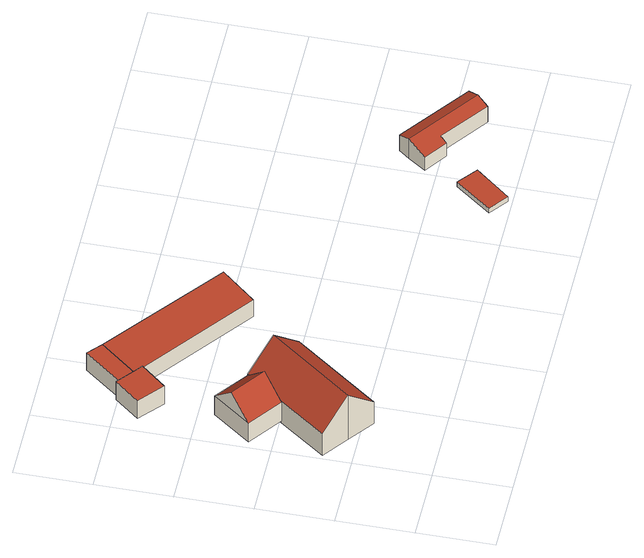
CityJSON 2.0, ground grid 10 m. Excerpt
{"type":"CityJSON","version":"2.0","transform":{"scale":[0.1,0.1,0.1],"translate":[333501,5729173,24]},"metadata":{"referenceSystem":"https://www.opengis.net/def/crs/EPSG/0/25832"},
"CityObjects":{
"building1":{"type":"Building","attributes":{"Geometrietyp2DReferenz":"3000","Gemeindeschluessel":"05170048","function":"31001_2723","roofType":"3100","measuredHeight":6.25},"address":[{"country":"Germany","locality":"Wesel","thoroughfareNumber":"32","thoroughfareName":"Heideweg"}],"geometry":[{"type":"Solid","lod":"2","boundaries":[[[[0,1,2,3]],[[4,5,1,0]],[[6,7,5,4]],[[3,2,7,6]],[[0,8,4]],[[6,9,3]],[[3,9,8,0]],[[4,8,9,6]],[[1,5,7,2]]]],"semantics":{"surfaces":[{"type":"WallSurface"},{"type":"RoofSurface"},{"type":"GroundSurface"}],"values":[[0,0,0,0,0,0,1,1,2]]}}]},
"building2":{"type":"Building","attributes":{"Geometrietyp2DReferenz":"3000","Gemeindeschluessel":"05170048","function":"31001_1010","roofType":"3100","measuredHeight":7.62},"address":[{"country":"Germany","locality":"Wesel","thoroughfareNumber":"32","thoroughfareName":"Heideweg"}],"geometry":[{"type":"Solid","lod":"2","boundaries":[[[[10,11,12,13]],[[14,15,11,10]],[[16,17,15,14]],[[18,19,17,16]],[[20,21,19,18]],[[22,23,21,20]],[[13,12,23,22]],[[16,14,10,13,18]],[[22,20,18,13]],[[11,15,17,19,21,23,12]]]],"semantics":{"surfaces":[{"type":"WallSurface"},{"type":"RoofSurface"},{"type":"GroundSurface"}],"values":[[0,0,0,0,0,0,0,1,1,2]]}}]},
"building3":{"type":"Building","attributes":{"Geometrietyp2DReferenz":"3000","Gemeindeschluessel":"05170048","function":"51009_1610","roofType":"1000","measuredHeight":3.14},"geometry":[{"type":"Solid","lod":"2","boundaries":[[[[24,25,26,27]],[[28,29,25,24]],[[30,31,29,28]],[[32,33,31,30]],[[27,26,33,32]],[[30,28,24,27,32]],[[25,29,31,33,26]]]],"semantics":{"surfaces":[{"type":"WallSurface"},{"type":"RoofSurface"},{"type":"GroundSurface"}],"values":[[0,0,0,0,0,1,2]]}}]},
"building4":{"type":"Building","attributes":{"Geometrietyp2DReferenz":"3000","Gemeindeschluessel":"05170048","function":"31001_2723","roofType":"1000","measuredHeight":2.98},"address":[{"country":"Germany","locality":"Wesel","thoroughfareNumber":"32","thoroughfareName":"Heideweg"}],"geometry":[{"type":"Solid","lod":"2","boundaries":[[[[34,35,36,37]],[[38,39,35,34]],[[40,41,39,38]],[[37,36,41,40]],[[38,34,37,40]],[[35,39,41,36]]]],"semantics":{"surfaces":[{"type":"WallSurface"},{"type":"RoofSurface"},{"type":"GroundSurface"}],"values":[[0,0,0,0,1,2]]}}]},
"building5":{"type":"Building","attributes":{"Geometrietyp2DReferenz":"3000","Gemeindeschluessel":"05170048","function":"51009_1610","roofType":"1000","measuredHeight":2.93},"geometry":[{"type":"Solid","lod":"2","boundaries":[[[[42,43,44,34]],[[45,46,43,42]],[[47,48,46,45]],[[38,49,48,47]],[[34,44,49,38]],[[47,45,42,34,38]],[[43,46,48,49,44]]]],"semantics":{"surfaces":[{"type":"WallSurface"},{"type":"RoofSurface"},{"type":"GroundSurface"}],"values":[[0,0,0,0,0,1,2]]}}]},
"building6":{"type":"Building","attributes":{"Geometrietyp2DReferenz":"3000","Gemeindeschluessel":"05170048","function":"31001_2740","roofType":"9999","measuredHeight":0.799},"address":[{"country":"Germany","locality":"Wesel","thoroughfareNumber":"30","thoroughfareName":"Heideweg"}],"geometry":[{"type":"Solid","lod":"2","boundaries":[[[[50,51,52,53]],[[51,54,55,52]],[[50,56,54,51]],[[53,57,56,50]],[[52,55,57,53]],[[54,56,57,55]]]],"semantics":{"surfaces":[{"type":"RoofSurface"},{"type":"WallSurface"},{"type":"GroundSurface"}],"values":[[0,1,1,1,1,2]]}}]},
"building7":{"type":"Building","attributes":{"Geometrietyp2DReferenz":"3000","Gemeindeschluessel":"05170048","function":"31001_2723","roofType":"3100","measuredHeight":3.38},"address":[{"country":"Germany","locality":"Wesel","thoroughfareNumber":"30","thoroughfareName":"Heideweg"}],"geometry":[{"type":"Solid","lod":"2","boundaries":[[[[58,59,60,61]],[[62,63,59,58]],[[64,65,63,62]],[[66,67,65,64]],[[68,69,67,66]],[[70,71,69,68]],[[72,73,71,70]],[[61,60,73,72]],[[58,61,72,70,68,62]],[[66,64,62,68]],[[59,63,65,67,69,71,73,60]]]],"semantics":{"surfaces":[{"type":"WallSurface"},{"type":"RoofSurface"},{"type":"GroundSurface"}],"values":[[0,0,0,0,0,0,0,0,1,1,2]]}}]}
},
"vertices":[
[82,247,50],[82,247,18],[39,279,18],[39,279,50],[45,197,50],[45,197,18],[2,229,50],[2,229,18],[64,222,80],[21,254,80],
[1,137,52],[1,137,15],[34,112,15],[34,112,91],[45,197,52],[45,197,15],[82,247,52],[82,247,15],[116,222,91],[116,222,15],[149,197,52],[149,197,15],[67,87,52],[67,87,15],
[47,343,46],[47,343,15],[75,376,15],[75,376,46],[16,370,46],[16,370,15],[43,402,46],[43,402,15],[65,384,46],[65,384,15],
[104,432,43],[104,432,13],[86,448,13],[86,448,43],[65,384,43],[65,384,13],[47,398,43],[47,398,13],
[255,313,43],[255,313,14],[104,432,14],[216,268,43],[216,268,14],[75,376,43],[75,376,14],[65,384,14],
[476,6,17],[513,52,17],[488,72,17],[452,25,17],[513,52,9],[488,72,9],[476,6,9],[452,25,9],
[507,116,31],[507,116,9],[536,95,9],[536,95,31],[523,139,43],[523,139,9],[534,153,36],[534,153,9],[624,86,36],[624,86,9],[613,72,43],[613,72,9],[603,58,36],[603,58,9],[542,103,36],[542,103,9]
]}
